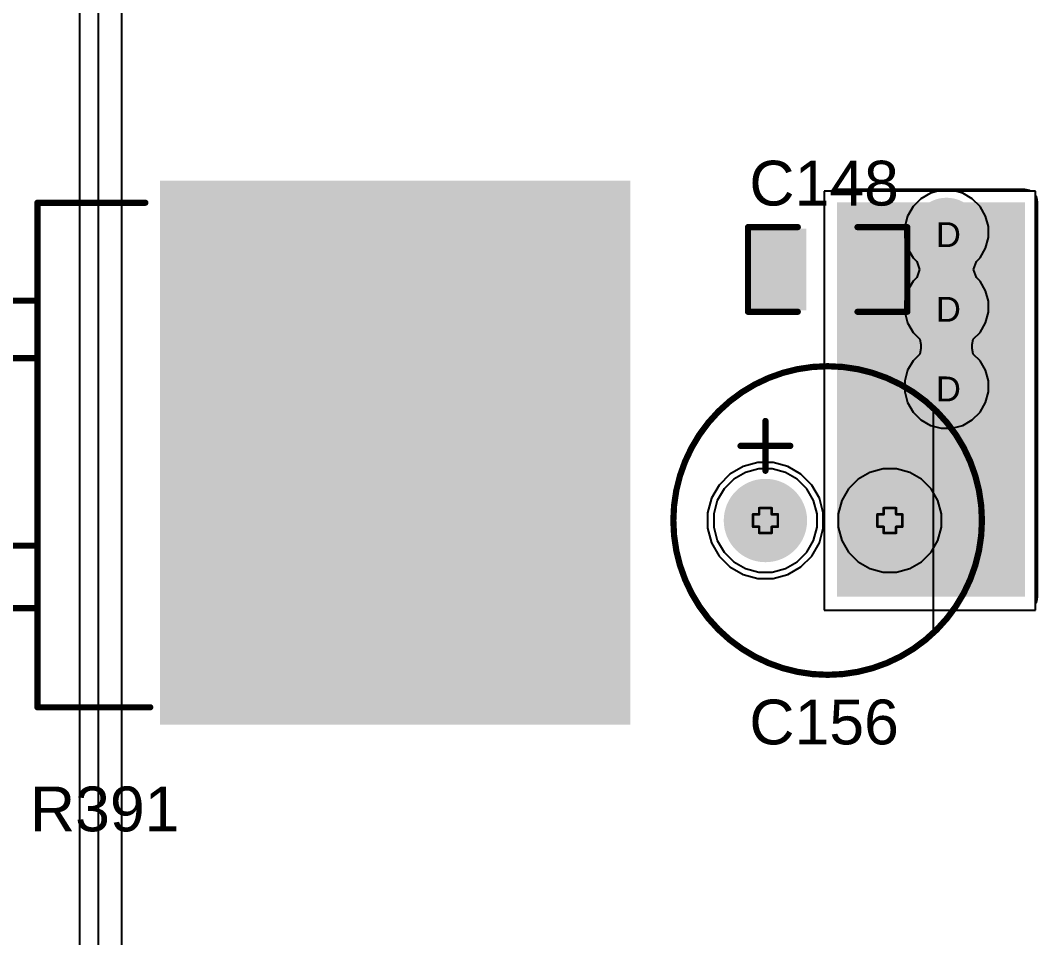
# Model space of a CAD drawing. Header units: inches. Extents: x 0 to 5379, y 0 to 5429.
# Drawn here: x 182.49 to 203.26, y 170.14 to 188.87 of the extents above; entities that cross this region are included whole.
import ezdxf

# ---------------------------------------------------------------- set-up
doc = ezdxf.new("R2010")
doc.units = ezdxf.units.IN
for name, color, linetype in [('Bottom Layer', 5, 'Continuous'), ('Bottom Solder', 6, 'Continuous'), ('Drill Drawing', 1, 'Continuous'), ('GND01', 16, 'Continuous'), ('GND02', 76, 'Continuous'), ('Multi-Layer', 9, 'Continuous'), ('Pad Holes', 156, 'Continuous'), ('PWR', 156, 'Continuous'), ('SIG 01', 90, 'Continuous'), ('Top Layer', 1, 'Continuous'), ('Top Overlay', 2, 'Continuous'), ('Top Paste', 8, 'Continuous'), ('Top Solder', 216, 'Continuous'), ('Via Holes', 16, 'Continuous')]:
    doc.layers.add(name, color=color, linetype=linetype)
doc.styles.add('Arial', font='', dxfattribs={"height": 0.2})
doc.styles.get('Arial').set_extended_font_data('Arial')

# ---------------------------------------------------------------- blocks, each defined once
blk = doc.blocks.new('H2PAK_2_750')
at = {"layer": 'Top Layer'}
for points in [[(-5.5, 0.828), (-5.5, 10.328), (5.5, 10.328), (5.5, 0.828)], [(-3.34, -3.578), (-1.74, -3.578), (-1.74, -7.578), (-3.34, -7.578)], [(1.74, -3.578), (3.34, -3.578), (3.34, -7.578), (1.74, -7.578)]]:
    blk.add_hatch(color=1, dxfattribs=at).paths.add_polyline_path(points)
at = {"layer": 'Top Paste'}
for points in [[(-5.5, 0.828), (-5.5, 10.328), (5.5, 10.328), (5.5, 0.828)], [(-3.34, -3.578), (-1.74, -3.578), (-1.74, -7.578), (-3.34, -7.578)], [(1.74, -3.578), (3.34, -3.578), (3.34, -7.578), (1.74, -7.578)]]:
    blk.add_hatch(color=8, dxfattribs=at).paths.add_polyline_path(points)
at = {"layer": 'Top Solder'}
for points in [[(-5.551, 0.778), (-5.551, 10.379), (5.551, 10.379), (5.551, 0.778)], [(-3.391, -3.528), (-1.689, -3.528), (-1.689, -7.629), (-3.391, -7.629)], [(1.689, -3.528), (3.391, -3.528), (3.391, -7.629), (1.689, -7.629)]]:
    blk.add_hatch(color=216, dxfattribs=at).paths.add_polyline_path(points)
at = {"layer": 'Top Overlay'}
for points in [[(5.2, -1.725, 0.127, 0.127, 0), (5.2, 0.578, 0.127, 0.127, 0)], [(-5.1, -1.725, 0.127, 0.127, 0), (-5.1, 0.478, 0.127, 0.127, 0)], [(5.2, -1.725, 0.127, 0.127, 0), (-5.1, -1.725, 0.127, 0.127, 0)], [(-3.1, -3.225, 0.127, 0.127, 0), (-3.1, -1.725, 0.127, 0.127, 0)], [(-3.07, -1.725, 0.127, 0.127, 0), (-3.1, -1.725, 0.127, 0.127, 0)], [(-1.927, -3.225, 0.127, 0.127, 0), (-1.927, -1.725, 0.127, 0.127, 0)], [(1.9, -3.225, 0.127, 0.127, 0), (1.9, -1.725, 0.127, 0.127, 0)], [(1.959, -1.725, 0.127, 0.127, 0), (1.9, -1.725, 0.127, 0.127, 0)], [(3.178, -3.225, 0.127, 0.127, 0), (3.178, -1.725, 0.127, 0.127, 0)], [(-1.927, -3.225, 0.127, 0.127, 0), (-3.1, -3.225, 0.127, 0.127, 0)], [(3.178, -3.225, 0.127, 0.127, 0), (1.9, -3.225, 0.127, 0.127, 0)], [(-3.556, -5.493, 0.127, 0.127, 0), (-3.683, -5.366, 0.127, 0.127, 0)], [(-3.683, -5.62, 0.127, 0.127, 0), (-3.683, -5.366, 0.127, 0.127, 0)], [(-3.683, -5.62, 0.127, 0.127, 0), (-3.556, -5.493, 0.127, 0.127, 0)]]:
    blk.add_lwpolyline(points, format="xyseb", dxfattribs=at)
for points in [[(5.168, 0.578, 0.0635, 0.0635, 1), (5.232, 0.578, 0.0635, 0.0635, 1)], [(-5.132, 0.478, 0.0635, 0.0635, 1), (-5.068, 0.478, 0.0635, 0.0635, 1)], [(-5.132, -1.725, 0.0635, 0.0635, 1), (-5.068, -1.725, 0.0635, 0.0635, 1)], [(-5.132, -1.725, 0.0635, 0.0635, 1), (-5.068, -1.725, 0.0635, 0.0635, 1)], [(-3.132, -1.725, 0.0635, 0.0635, 1), (-3.068, -1.725, 0.0635, 0.0635, 1)], [(-3.132, -1.725, 0.0635, 0.0635, 1), (-3.068, -1.725, 0.0635, 0.0635, 1)], [(-3.102, -1.725, 0.0635, 0.0635, 1), (-3.039, -1.725, 0.0635, 0.0635, 1)], [(-1.959, -1.725, 0.0635, 0.0635, 1), (-1.896, -1.725, 0.0635, 0.0635, 1)], [(1.868, -1.725, 0.0635, 0.0635, 1), (1.932, -1.725, 0.0635, 0.0635, 1)], [(1.868, -1.725, 0.0635, 0.0635, 1), (1.932, -1.725, 0.0635, 0.0635, 1)], [(1.927, -1.725, 0.0635, 0.0635, 1), (1.99, -1.725, 0.0635, 0.0635, 1)], [(3.146, -1.725, 0.0635, 0.0635, 1), (3.21, -1.725, 0.0635, 0.0635, 1)], [(5.168, -1.725, 0.0635, 0.0635, 1), (5.232, -1.725, 0.0635, 0.0635, 1)], [(5.168, -1.725, 0.0635, 0.0635, 1), (5.232, -1.725, 0.0635, 0.0635, 1)], [(-3.132, -3.225, 0.0635, 0.0635, 1), (-3.068, -3.225, 0.0635, 0.0635, 1)], [(-3.132, -3.225, 0.0635, 0.0635, 1), (-3.068, -3.225, 0.0635, 0.0635, 1)], [(-1.959, -3.225, 0.0635, 0.0635, 1), (-1.896, -3.225, 0.0635, 0.0635, 1)], [(-1.959, -3.225, 0.0635, 0.0635, 1), (-1.896, -3.225, 0.0635, 0.0635, 1)], [(1.868, -3.225, 0.0635, 0.0635, 1), (1.932, -3.225, 0.0635, 0.0635, 1)], [(1.868, -3.225, 0.0635, 0.0635, 1), (1.932, -3.225, 0.0635, 0.0635, 1)], [(3.146, -3.225, 0.0635, 0.0635, 1), (3.21, -3.225, 0.0635, 0.0635, 1)], [(3.146, -3.225, 0.0635, 0.0635, 1), (3.21, -3.225, 0.0635, 0.0635, 1)], [(-3.714, -5.366, 0.0635, 0.0635, 1), (-3.651, -5.366, 0.0635, 0.0635, 1)], [(-3.714, -5.366, 0.0635, 0.0635, 1), (-3.651, -5.366, 0.0635, 0.0635, 1)], [(-3.714, -5.62, 0.0635, 0.0635, 1), (-3.651, -5.62, 0.0635, 0.0635, 1)], [(-3.714, -5.62, 0.0635, 0.0635, 1), (-3.651, -5.62, 0.0635, 0.0635, 1)], [(-3.587, -5.493, 0.0635, 0.0635, 1), (-3.524, -5.493, 0.0635, 0.0635, 1)], [(-3.587, -5.493, 0.0635, 0.0635, 1), (-3.524, -5.493, 0.0635, 0.0635, 1)]]:
    blk.add_lwpolyline(points, format="xyseb", close=True, dxfattribs=at)
blk = doc.blocks.new('SPE1VM221E12OL_971')
at = {"layer": 'Bottom Layer'}
h = blk.add_hatch(color=5, dxfattribs=at)
edge = h.paths.add_edge_path()
edge.add_arc((-1.27, 0), 0.8, 0, 360)
h = blk.add_hatch(color=5, dxfattribs=at)
edge = h.paths.add_edge_path()
edge.add_arc((1.27, 0), 0.8, 0, 360)
at = {"layer": 'Bottom Solder'}
h = blk.add_hatch(color=6, dxfattribs=at)
edge = h.paths.add_edge_path()
edge.add_arc((-1.27, 0), 0.851, 0, 360)
h = blk.add_hatch(color=6, dxfattribs=at)
edge = h.paths.add_edge_path()
edge.add_arc((1.27, 0), 0.851, 0, 360)
at = {"layer": 'GND01'}
h = blk.add_hatch(color=16, dxfattribs=at)
edge = h.paths.add_edge_path()
edge.add_arc((-1.27, 0), 0.8, 0, 360)
h = blk.add_hatch(color=16, dxfattribs=at)
edge = h.paths.add_edge_path()
edge.add_arc((1.27, 0), 0.8, 0, 360)
at = {"layer": 'GND02'}
h = blk.add_hatch(color=76, dxfattribs=at)
edge = h.paths.add_edge_path()
edge.add_arc((-1.27, 0), 0.8, 0, 360)
h = blk.add_hatch(color=76, dxfattribs=at)
edge = h.paths.add_edge_path()
edge.add_arc((1.27, 0), 0.8, 0, 360)
at = {"layer": 'Multi-Layer'}
h = blk.add_hatch(color=9, dxfattribs=at)
edge = h.paths.add_edge_path()
edge.add_arc((-1.27, 0), 0.8, 0, 360)
h = blk.add_hatch(color=9, dxfattribs=at)
edge = h.paths.add_edge_path()
edge.add_arc((1.27, 0), 0.8, 0, 360)
at = {"layer": 'Pad Holes'}
h = blk.add_hatch(color=7, dxfattribs=at)
edge = h.paths.add_edge_path()
edge.add_arc((-1.27, 0), 0.5, 0, 360)
h = blk.add_hatch(color=7, dxfattribs=at)
edge = h.paths.add_edge_path()
edge.add_arc((1.27, 0), 0.5, 0, 360)
at = {"layer": 'PWR'}
h = blk.add_hatch(color=156, dxfattribs=at)
edge = h.paths.add_edge_path()
edge.add_arc((-1.27, 0), 0.8, 0, 360)
h = blk.add_hatch(color=156, dxfattribs=at)
edge = h.paths.add_edge_path()
edge.add_arc((1.27, 0), 0.8, 0, 360)
at = {"layer": 'SIG 01'}
h = blk.add_hatch(color=90, dxfattribs=at)
edge = h.paths.add_edge_path()
edge.add_arc((-1.27, 0), 0.8, 0, 360)
h = blk.add_hatch(color=90, dxfattribs=at)
edge = h.paths.add_edge_path()
edge.add_arc((1.27, 0), 0.8, 0, 360)
at = {"layer": 'Top Layer'}
h = blk.add_hatch(color=1, dxfattribs=at)
edge = h.paths.add_edge_path()
edge.add_arc((-1.27, 0), 0.8, 0, 360)
h = blk.add_hatch(color=1, dxfattribs=at)
edge = h.paths.add_edge_path()
edge.add_arc((1.27, 0), 0.8, 0, 360)
at = {"layer": 'Top Solder'}
h = blk.add_hatch(color=216, dxfattribs=at)
edge = h.paths.add_edge_path()
edge.add_arc((-1.27, 0), 0.851, 0, 360)
h = blk.add_hatch(color=216, dxfattribs=at)
edge = h.paths.add_edge_path()
edge.add_arc((1.27, 0), 0.851, 0, 360)
at = {"layer": 'Top Overlay'}
for p, q in [((2.159, -2.286), (2.159, 2.286)), ((2.159, 2.286), (2.319, 2.142)), ((2.319, 2.142), (2.595, 1.812)), ((2.595, 1.812), (2.822, 1.447)), ((2.822, 1.447), (2.997, 1.054)), ((2.997, 1.054), (3.115, 0.641)), ((3.115, 0.641), (3.175, 0.215)), ((3.175, 0.215), (3.175, -0.215)), ((3.175, -0.215), (3.115, -0.641)), ((3.115, -0.641), (2.997, -1.054)), ((2.997, -1.054), (2.822, -1.447)), ((2.822, -1.447), (2.595, -1.812)), ((2.595, -1.812), (2.319, -2.142)), ((2.319, -2.142), (2.159, -2.286)), ((2.159, -2.286), (2.159, -2.286))]:
    blk.add_line(p, q, dxfattribs=at)
for points in [[(3.15, 0, 0.127, 0.127, 1), (-3.15, 0, 0.127, 0.127, 1)], [(-1.302, 2.032, 0.0635, 0.0635, 1), (-1.238, 2.032, 0.0635, 0.0635, 1)], [(-1.81, 1.524, 0.0635, 0.0635, 1), (-1.746, 1.524, 0.0635, 0.0635, 1)], [(-0.794, 1.524, 0.0635, 0.0635, 1), (-0.73, 1.524, 0.0635, 0.0635, 1)], [(-1.302, 1.016, 0.0635, 0.0635, 1), (-1.238, 1.016, 0.0635, 0.0635, 1)], [(-3.181, 0, 0.0635, 0.0635, 1), (-3.118, 0, 0.0635, 0.0635, 1)], [(3.118, 0, 0.0635, 0.0635, 1), (3.181, 0, 0.0635, 0.0635, 1)]]:
    blk.add_lwpolyline(points, format="xyseb", close=True, dxfattribs=at)
for points in [[(-1.27, 1.016, 0.127, 0.127, 0), (-1.27, 2.032, 0.127, 0.127, 0)], [(-1.778, 1.524, 0.127, 0.127, 0), (-0.762, 1.524, 0.127, 0.127, 0)]]:
    blk.add_lwpolyline(points, format="xyseb", dxfattribs=at)
blk = doc.blocks.new('C___0805_979')
at = {"layer": 'Top Layer'}
for points in [[(-1.524, 0.762), (-0.508, 0.762), (-0.508, -0.762), (-1.524, -0.762)], [(0.508, 0.762), (1.524, 0.762), (1.524, -0.762), (0.508, -0.762)]]:
    blk.add_hatch(color=1, dxfattribs=at).paths.add_polyline_path(points)
at = {"layer": 'Top Paste'}
for points in [[(-1.524, 0.762), (-0.508, 0.762), (-0.508, -0.762), (-1.524, -0.762)], [(0.508, 0.762), (1.524, 0.762), (1.524, -0.762), (0.508, -0.762)]]:
    blk.add_hatch(color=8, dxfattribs=at).paths.add_polyline_path(points)
at = {"layer": 'Top Solder'}
for points in [[(-1.594, 0.832), (-0.438, 0.832), (-0.438, -0.832), (-1.594, -0.832)], [(0.438, 0.832), (1.594, 0.832), (1.594, -0.832), (0.438, -0.832)]]:
    blk.add_hatch(color=216, dxfattribs=at).paths.add_polyline_path(points)
at = {"layer": 'Top Overlay'}
for points in [[(-1.626, 0.864, 0.127, 0.127, 0), (-1.626, -0.864, 0.127, 0.127, 0)], [(-0.61, 0.864, 0.127, 0.127, 0), (-1.626, 0.864, 0.127, 0.127, 0)], [(1.626, 0.864, 0.127, 0.127, 0), (0.61, 0.864, 0.127, 0.127, 0)], [(1.626, 0.864, 0.127, 0.127, 0), (1.626, -0.864, 0.127, 0.127, 0)], [(-0.61, -0.864, 0.127, 0.127, 0), (-1.626, -0.864, 0.127, 0.127, 0)], [(1.626, -0.864, 0.127, 0.127, 0), (0.61, -0.864, 0.127, 0.127, 0)]]:
    blk.add_lwpolyline(points, format="xyseb", dxfattribs=at)
for points in [[(-1.657, 0.864, 0.0635, 0.0635, 1), (-1.594, 0.864, 0.0635, 0.0635, 1)], [(-1.657, 0.864, 0.0635, 0.0635, 1), (-1.594, 0.864, 0.0635, 0.0635, 1)], [(-0.641, 0.864, 0.0635, 0.0635, 1), (-0.578, 0.864, 0.0635, 0.0635, 1)], [(0.578, 0.864, 0.0635, 0.0635, 1), (0.641, 0.864, 0.0635, 0.0635, 1)], [(1.594, 0.864, 0.0635, 0.0635, 1), (1.657, 0.864, 0.0635, 0.0635, 1)], [(1.594, 0.864, 0.0635, 0.0635, 1), (1.657, 0.864, 0.0635, 0.0635, 1)], [(-1.657, -0.864, 0.0635, 0.0635, 1), (-1.594, -0.864, 0.0635, 0.0635, 1)], [(-1.657, -0.864, 0.0635, 0.0635, 1), (-1.594, -0.864, 0.0635, 0.0635, 1)], [(-0.641, -0.864, 0.0635, 0.0635, 1), (-0.578, -0.864, 0.0635, 0.0635, 1)], [(0.578, -0.864, 0.0635, 0.0635, 1), (0.641, -0.864, 0.0635, 0.0635, 1)], [(1.594, -0.864, 0.0635, 0.0635, 1), (1.657, -0.864, 0.0635, 0.0635, 1)], [(1.594, -0.864, 0.0635, 0.0635, 1), (1.657, -0.864, 0.0635, 0.0635, 1)]]:
    blk.add_lwpolyline(points, format="xyseb", close=True, dxfattribs=at)

msp = doc.modelspace()

# ---------------------------------------------------------------- hatches: boundary and pattern name
at = {"layer": 'Bottom Layer'}
h = msp.add_hatch(color=5, dxfattribs=at)
edge = h.paths.add_edge_path()
edge.add_arc((201.401, 184.542), 0.6, 0, 360)
h = msp.add_hatch(color=5, dxfattribs=at)
edge = h.paths.add_edge_path()
edge.add_arc((201.401, 183.018), 0.6, 0, 360)
h = msp.add_hatch(color=5, dxfattribs=at)
edge = h.paths.add_edge_path()
edge.add_arc((201.401, 181.392), 0.6, 0, 360)
at = {"layer": 'Bottom Solder'}
h = msp.add_hatch(color=6, dxfattribs=at)
edge = h.paths.add_edge_path()
edge.add_arc((201.401, 184.542), 0.702, 0, 360)
h = msp.add_hatch(color=6, dxfattribs=at)
edge = h.paths.add_edge_path()
edge.add_arc((201.401, 183.018), 0.702, 0, 360)
h = msp.add_hatch(color=6, dxfattribs=at)
edge = h.paths.add_edge_path()
edge.add_arc((201.401, 181.392), 0.702, 0, 360)
at = {"layer": 'GND01'}
h = msp.add_hatch(color=16, dxfattribs=at)
edge = h.paths.add_edge_path()
edge.add_arc((201.401, 184.542), 0.6, 0, 360)
h = msp.add_hatch(color=16, dxfattribs=at)
edge = h.paths.add_edge_path()
edge.add_arc((201.401, 183.018), 0.6, 0, 360)
h = msp.add_hatch(color=16, dxfattribs=at)
edge = h.paths.add_edge_path()
edge.add_arc((201.401, 181.392), 0.6, 0, 360)
at = {"layer": 'GND02'}
h = msp.add_hatch(color=76, dxfattribs=at)
edge = h.paths.add_edge_path()
edge.add_arc((201.401, 184.542), 0.6, 0, 360)
h = msp.add_hatch(color=76, dxfattribs=at)
edge = h.paths.add_edge_path()
edge.add_arc((201.401, 183.018), 0.6, 0, 360)
h = msp.add_hatch(color=76, dxfattribs=at)
edge = h.paths.add_edge_path()
edge.add_arc((201.401, 181.392), 0.6, 0, 360)
at = {"layer": 'PWR'}
h = msp.add_hatch(color=156, dxfattribs=at)
edge = h.paths.add_edge_path()
edge.add_arc((201.401, 184.542), 0.6, 0, 360)
h = msp.add_hatch(color=156, dxfattribs=at)
edge = h.paths.add_edge_path()
edge.add_arc((201.401, 183.018), 0.6, 0, 360)
h = msp.add_hatch(color=156, dxfattribs=at)
edge = h.paths.add_edge_path()
edge.add_arc((201.401, 181.392), 0.6, 0, 360)
at = {"layer": 'SIG 01'}
h = msp.add_hatch(color=90, dxfattribs=at)
edge = h.paths.add_edge_path()
edge.add_arc((201.401, 184.542), 0.6, 0, 360)
h = msp.add_hatch(color=90, dxfattribs=at)
edge = h.paths.add_edge_path()
edge.add_arc((201.401, 183.018), 0.6, 0, 360)
h = msp.add_hatch(color=90, dxfattribs=at)
edge = h.paths.add_edge_path()
edge.add_arc((201.401, 181.392), 0.6, 0, 360)
at = {"layer": 'Top Layer'}
msp.add_hatch(color=1, dxfattribs=at).paths.add_polyline_path([(199.166, 177.099), (203.001, 177.099), (203.001, 185.151), (199.166, 185.151)])
h = msp.add_hatch(color=1, dxfattribs=at)
edge = h.paths.add_edge_path()
edge.add_arc((201.401, 184.542), 0.6, 0, 360)
h = msp.add_hatch(color=1, dxfattribs=at)
edge = h.paths.add_edge_path()
edge.add_arc((201.401, 183.018), 0.6, 0, 360)
h = msp.add_hatch(color=1, dxfattribs=at)
edge = h.paths.add_edge_path()
edge.add_arc((201.401, 181.392), 0.6, 0, 360)
at = {"layer": 'Top Solder'}
h = msp.add_hatch(color=216, dxfattribs=at)
edge = h.paths.add_edge_path()
edge.add_arc((201.401, 184.542), 0.702, 0, 360)
h = msp.add_hatch(color=216, dxfattribs=at)
edge = h.paths.add_edge_path()
edge.add_arc((201.401, 183.018), 0.702, 0, 360)
h = msp.add_hatch(color=216, dxfattribs=at)
edge = h.paths.add_edge_path()
edge.add_arc((201.401, 181.392), 0.702, 0, 360)
at = {"layer": 'Via Holes'}
h = msp.add_hatch(color=7, dxfattribs=at)
edge = h.paths.add_edge_path()
edge.add_arc((201.401, 184.542), 0.35, 0, 360)
h = msp.add_hatch(color=7, dxfattribs=at)
edge = h.paths.add_edge_path()
edge.add_arc((201.401, 183.018), 0.35, 0, 360)
h = msp.add_hatch(color=7, dxfattribs=at)
edge = h.paths.add_edge_path()
edge.add_arc((201.401, 181.392), 0.35, 0, 360)

# ---------------------------------------------------------------- linework, layer by layer
at = {"layer": 'Bottom Layer'}
for p, q in [((197.565, 179.709), (197.297, 179.637)), ((197.842, 179.709), (197.565, 179.709)), ((198.11, 179.637), (197.842, 179.709)), ((197.056, 179.499), (196.86, 179.302)), ((197.297, 179.637), (197.056, 179.499)), ((198.351, 179.499), (198.11, 179.637)), ((198.547, 179.302), (198.351, 179.499)), ((196.86, 179.302), (196.721, 179.062)), ((198.686, 179.062), (198.547, 179.302)), ((196.721, 179.062), (196.649, 178.794)), ((198.757, 178.794), (198.686, 179.062)), ((196.649, 178.794), (196.649, 178.516)), ((198.757, 178.516), (198.757, 178.794)), ((196.649, 178.516), (196.721, 178.248)), ((198.686, 178.248), (198.757, 178.516)), ((196.721, 178.248), (196.86, 178.008)), ((198.547, 178.008), (198.686, 178.248)), ((196.86, 178.008), (197.056, 177.812)), ((198.351, 177.812), (198.547, 178.008)), ((197.056, 177.812), (197.297, 177.673)), ((198.11, 177.673), (198.351, 177.812)), ((197.297, 177.673), (197.565, 177.601)), ((197.565, 177.601), (197.842, 177.601)), ((197.842, 177.601), (198.11, 177.673))]:
    msp.add_line(p, q, dxfattribs=at)
at = {"layer": 'Drill Drawing'}
for points in [[(197.576, 178.782, 0.0508, 0.0508, 0), (197.576, 178.909, 0.0508, 0.0508, 0)], [(197.576, 178.909, 0.0508, 0.0508, 0), (197.83, 178.909, 0.0508, 0.0508, 0)], [(197.83, 178.782, 0.0508, 0.0508, 0), (197.83, 178.909, 0.0508, 0.0508, 0)], [(200.116, 178.782, 0.0508, 0.0508, 0), (200.116, 178.909, 0.0508, 0.0508, 0)], [(200.116, 178.909, 0.0508, 0.0508, 0), (200.37, 178.909, 0.0508, 0.0508, 0)], [(200.37, 178.782, 0.0508, 0.0508, 0), (200.37, 178.909, 0.0508, 0.0508, 0)], [(197.449, 178.528, 0.0508, 0.0508, 0), (197.449, 178.782, 0.0508, 0.0508, 0)], [(197.449, 178.782, 0.0508, 0.0508, 0), (197.576, 178.782, 0.0508, 0.0508, 0)], [(197.83, 178.782, 0.0508, 0.0508, 0), (197.957, 178.782, 0.0508, 0.0508, 0)], [(197.957, 178.528, 0.0508, 0.0508, 0), (197.957, 178.782, 0.0508, 0.0508, 0)], [(199.989, 178.528, 0.0508, 0.0508, 0), (199.989, 178.782, 0.0508, 0.0508, 0)], [(199.989, 178.782, 0.0508, 0.0508, 0), (200.116, 178.782, 0.0508, 0.0508, 0)], [(200.37, 178.782, 0.0508, 0.0508, 0), (200.497, 178.782, 0.0508, 0.0508, 0)], [(200.497, 178.528, 0.0508, 0.0508, 0), (200.497, 178.782, 0.0508, 0.0508, 0)], [(197.449, 178.528, 0.0508, 0.0508, 0), (197.576, 178.528, 0.0508, 0.0508, 0)], [(197.576, 178.401, 0.0508, 0.0508, 0), (197.576, 178.528, 0.0508, 0.0508, 0)], [(197.576, 178.401, 0.0508, 0.0508, 0), (197.83, 178.401, 0.0508, 0.0508, 0)], [(197.83, 178.528, 0.0508, 0.0508, 0), (197.957, 178.528, 0.0508, 0.0508, 0)], [(197.83, 178.401, 0.0508, 0.0508, 0), (197.83, 178.528, 0.0508, 0.0508, 0)], [(199.989, 178.528, 0.0508, 0.0508, 0), (200.116, 178.528, 0.0508, 0.0508, 0)], [(200.116, 178.401, 0.0508, 0.0508, 0), (200.116, 178.528, 0.0508, 0.0508, 0)], [(200.116, 178.401, 0.0508, 0.0508, 0), (200.37, 178.401, 0.0508, 0.0508, 0)], [(200.37, 178.528, 0.0508, 0.0508, 0), (200.497, 178.528, 0.0508, 0.0508, 0)], [(200.37, 178.401, 0.0508, 0.0508, 0), (200.37, 178.528, 0.0508, 0.0508, 0)]]:
    msp.add_lwpolyline(points, format="xyseb", dxfattribs=at)
for points in [[(197.564, 178.909, 0.0254, 0.0254, 1), (197.589, 178.909, 0.0254, 0.0254, 1)], [(197.564, 178.909, 0.0254, 0.0254, 1), (197.589, 178.909, 0.0254, 0.0254, 1)], [(197.818, 178.909, 0.0254, 0.0254, 1), (197.843, 178.909, 0.0254, 0.0254, 1)], [(197.818, 178.909, 0.0254, 0.0254, 1), (197.843, 178.909, 0.0254, 0.0254, 1)], [(200.104, 178.909, 0.0254, 0.0254, 1), (200.129, 178.909, 0.0254, 0.0254, 1)], [(200.104, 178.909, 0.0254, 0.0254, 1), (200.129, 178.909, 0.0254, 0.0254, 1)], [(200.358, 178.909, 0.0254, 0.0254, 1), (200.383, 178.909, 0.0254, 0.0254, 1)], [(200.358, 178.909, 0.0254, 0.0254, 1), (200.383, 178.909, 0.0254, 0.0254, 1)], [(197.437, 178.782, 0.0254, 0.0254, 1), (197.462, 178.782, 0.0254, 0.0254, 1)], [(197.437, 178.782, 0.0254, 0.0254, 1), (197.462, 178.782, 0.0254, 0.0254, 1)], [(197.564, 178.782, 0.0254, 0.0254, 1), (197.589, 178.782, 0.0254, 0.0254, 1)], [(197.564, 178.782, 0.0254, 0.0254, 1), (197.589, 178.782, 0.0254, 0.0254, 1)], [(197.818, 178.782, 0.0254, 0.0254, 1), (197.843, 178.782, 0.0254, 0.0254, 1)], [(197.818, 178.782, 0.0254, 0.0254, 1), (197.843, 178.782, 0.0254, 0.0254, 1)], [(197.945, 178.782, 0.0254, 0.0254, 1), (197.97, 178.782, 0.0254, 0.0254, 1)], [(197.945, 178.782, 0.0254, 0.0254, 1), (197.97, 178.782, 0.0254, 0.0254, 1)], [(199.977, 178.782, 0.0254, 0.0254, 1), (200.002, 178.782, 0.0254, 0.0254, 1)], [(199.977, 178.782, 0.0254, 0.0254, 1), (200.002, 178.782, 0.0254, 0.0254, 1)], [(200.104, 178.782, 0.0254, 0.0254, 1), (200.129, 178.782, 0.0254, 0.0254, 1)], [(200.104, 178.782, 0.0254, 0.0254, 1), (200.129, 178.782, 0.0254, 0.0254, 1)], [(200.358, 178.782, 0.0254, 0.0254, 1), (200.383, 178.782, 0.0254, 0.0254, 1)], [(200.358, 178.782, 0.0254, 0.0254, 1), (200.383, 178.782, 0.0254, 0.0254, 1)], [(200.485, 178.782, 0.0254, 0.0254, 1), (200.51, 178.782, 0.0254, 0.0254, 1)], [(200.485, 178.782, 0.0254, 0.0254, 1), (200.51, 178.782, 0.0254, 0.0254, 1)], [(197.437, 178.528, 0.0254, 0.0254, 1), (197.462, 178.528, 0.0254, 0.0254, 1)], [(197.437, 178.528, 0.0254, 0.0254, 1), (197.462, 178.528, 0.0254, 0.0254, 1)], [(197.564, 178.528, 0.0254, 0.0254, 1), (197.589, 178.528, 0.0254, 0.0254, 1)], [(197.564, 178.528, 0.0254, 0.0254, 1), (197.589, 178.528, 0.0254, 0.0254, 1)], [(197.564, 178.401, 0.0254, 0.0254, 1), (197.589, 178.401, 0.0254, 0.0254, 1)], [(197.564, 178.401, 0.0254, 0.0254, 1), (197.589, 178.401, 0.0254, 0.0254, 1)], [(197.818, 178.528, 0.0254, 0.0254, 1), (197.843, 178.528, 0.0254, 0.0254, 1)], [(197.818, 178.528, 0.0254, 0.0254, 1), (197.843, 178.528, 0.0254, 0.0254, 1)], [(197.818, 178.401, 0.0254, 0.0254, 1), (197.843, 178.401, 0.0254, 0.0254, 1)], [(197.818, 178.401, 0.0254, 0.0254, 1), (197.843, 178.401, 0.0254, 0.0254, 1)], [(197.945, 178.528, 0.0254, 0.0254, 1), (197.97, 178.528, 0.0254, 0.0254, 1)], [(197.945, 178.528, 0.0254, 0.0254, 1), (197.97, 178.528, 0.0254, 0.0254, 1)], [(199.977, 178.528, 0.0254, 0.0254, 1), (200.002, 178.528, 0.0254, 0.0254, 1)], [(199.977, 178.528, 0.0254, 0.0254, 1), (200.002, 178.528, 0.0254, 0.0254, 1)], [(200.104, 178.528, 0.0254, 0.0254, 1), (200.129, 178.528, 0.0254, 0.0254, 1)], [(200.104, 178.528, 0.0254, 0.0254, 1), (200.129, 178.528, 0.0254, 0.0254, 1)], [(200.104, 178.401, 0.0254, 0.0254, 1), (200.129, 178.401, 0.0254, 0.0254, 1)], [(200.104, 178.401, 0.0254, 0.0254, 1), (200.129, 178.401, 0.0254, 0.0254, 1)], [(200.358, 178.528, 0.0254, 0.0254, 1), (200.383, 178.528, 0.0254, 0.0254, 1)], [(200.358, 178.528, 0.0254, 0.0254, 1), (200.383, 178.528, 0.0254, 0.0254, 1)], [(200.358, 178.401, 0.0254, 0.0254, 1), (200.383, 178.401, 0.0254, 0.0254, 1)], [(200.358, 178.401, 0.0254, 0.0254, 1), (200.383, 178.401, 0.0254, 0.0254, 1)], [(200.485, 178.528, 0.0254, 0.0254, 1), (200.51, 178.528, 0.0254, 0.0254, 1)], [(200.485, 178.528, 0.0254, 0.0254, 1), (200.51, 178.528, 0.0254, 0.0254, 1)]]:
    msp.add_lwpolyline(points, format="xyseb", close=True, dxfattribs=at)
at = {"layer": 'GND01'}
for p, q in [((197.565, 179.709), (197.297, 179.637)), ((197.842, 179.709), (197.565, 179.709)), ((198.11, 179.637), (197.842, 179.709)), ((197.056, 179.499), (196.86, 179.302)), ((197.297, 179.637), (197.056, 179.499)), ((198.351, 179.499), (198.11, 179.637)), ((198.547, 179.302), (198.351, 179.499)), ((196.86, 179.302), (196.721, 179.062)), ((198.686, 179.062), (198.547, 179.302)), ((196.721, 179.062), (196.649, 178.794)), ((198.757, 178.794), (198.686, 179.062)), ((196.649, 178.794), (196.649, 178.516)), ((198.757, 178.516), (198.757, 178.794)), ((196.649, 178.516), (196.721, 178.248)), ((198.686, 178.248), (198.757, 178.516)), ((196.721, 178.248), (196.86, 178.008)), ((198.547, 178.008), (198.686, 178.248)), ((196.86, 178.008), (197.056, 177.812)), ((198.351, 177.812), (198.547, 178.008)), ((197.056, 177.812), (197.297, 177.673)), ((198.11, 177.673), (198.351, 177.812)), ((197.297, 177.673), (197.565, 177.601)), ((197.565, 177.601), (197.842, 177.601)), ((197.842, 177.601), (198.11, 177.673))]:
    msp.add_line(p, q, dxfattribs=at)
at = {"layer": 'GND02'}
for p, q in [((197.565, 179.709), (197.297, 179.637)), ((197.842, 179.709), (197.565, 179.709)), ((198.11, 179.637), (197.842, 179.709)), ((197.056, 179.499), (196.86, 179.302)), ((197.297, 179.637), (197.056, 179.499)), ((198.351, 179.499), (198.11, 179.637)), ((198.547, 179.302), (198.351, 179.499)), ((196.86, 179.302), (196.721, 179.062)), ((198.686, 179.062), (198.547, 179.302)), ((196.721, 179.062), (196.649, 178.794)), ((198.757, 178.794), (198.686, 179.062)), ((196.649, 178.794), (196.649, 178.516)), ((198.757, 178.516), (198.757, 178.794)), ((196.649, 178.516), (196.721, 178.248)), ((198.686, 178.248), (198.757, 178.516)), ((196.721, 178.248), (196.86, 178.008)), ((198.547, 178.008), (198.686, 178.248)), ((196.86, 178.008), (197.056, 177.812)), ((198.351, 177.812), (198.547, 178.008)), ((197.056, 177.812), (197.297, 177.673)), ((198.11, 177.673), (198.351, 177.812)), ((197.297, 177.673), (197.565, 177.601)), ((197.565, 177.601), (197.842, 177.601)), ((197.842, 177.601), (198.11, 177.673))]:
    msp.add_line(p, q, dxfattribs=at)
at = {"layer": 'PWR'}
for p, q in [((183.701, 194.103), (183.701, 136.299)), ((184.089, 161.08), (184.089, 193.715)), ((201.072, 185.337), (200.877, 185.225)), ((201.289, 185.396), (201.072, 185.337)), ((201.514, 185.396), (201.289, 185.396)), ((201.731, 185.337), (201.514, 185.396)), ((201.926, 185.225), (201.731, 185.337)), ((200.718, 185.066), (200.605, 184.871)), ((200.877, 185.225), (200.718, 185.066)), ((202.085, 185.066), (201.926, 185.225)), ((202.197, 184.871), (202.085, 185.066)), ((200.605, 184.871), (200.547, 184.654)), ((202.255, 184.654), (202.197, 184.871)), ((200.547, 184.654), (200.547, 184.429)), ((202.255, 184.429), (202.255, 184.654)), ((200.547, 184.429), (200.605, 184.212)), ((202.197, 184.212), (202.255, 184.429)), ((200.605, 184.212), (200.718, 184.017)), ((200.718, 184.017), (200.791, 183.944)), ((202.012, 183.944), (202.085, 184.017)), ((202.085, 184.017), (202.197, 184.212)), ((200.791, 183.944), (200.849, 183.78)), ((201.954, 183.78), (202.012, 183.944)), ((200.791, 183.615), (200.718, 183.542)), ((200.849, 183.78), (200.791, 183.615)), ((202.012, 183.615), (201.954, 183.78)), ((202.085, 183.542), (202.012, 183.615)), ((200.718, 183.542), (200.605, 183.347)), ((202.197, 183.347), (202.085, 183.542)), ((200.605, 183.347), (200.547, 183.13)), ((202.255, 183.13), (202.197, 183.347)), ((200.547, 183.13), (200.547, 182.905)), ((202.255, 182.905), (202.255, 183.13)), ((200.547, 182.905), (200.605, 182.688)), ((202.197, 182.688), (202.255, 182.905)), ((200.605, 182.688), (200.718, 182.493)), ((202.085, 182.493), (202.197, 182.688)), ((200.718, 182.493), (200.855, 182.356)), ((200.855, 182.356), (200.877, 182.245)), ((201.926, 182.245), (201.947, 182.356)), ((201.947, 182.356), (202.085, 182.493)), ((200.877, 182.165), (200.855, 182.054)), ((200.877, 182.245), (200.877, 182.165)), ((201.926, 182.165), (201.926, 182.245)), ((201.947, 182.054), (201.926, 182.165)), ((200.855, 182.054), (200.718, 181.916)), ((202.085, 181.916), (201.947, 182.054)), ((200.718, 181.916), (200.605, 181.722)), ((202.197, 181.722), (202.085, 181.916)), ((200.605, 181.722), (200.547, 181.504)), ((202.255, 181.504), (202.197, 181.722)), ((200.547, 181.504), (200.547, 181.28)), ((202.255, 181.28), (202.255, 181.504)), ((200.547, 181.28), (200.605, 181.062)), ((202.197, 181.062), (202.255, 181.28)), ((200.605, 181.062), (200.718, 180.868)), ((202.085, 180.868), (202.197, 181.062)), ((200.718, 180.868), (200.877, 180.709)), ((200.877, 180.709), (201.072, 180.596)), ((201.731, 180.596), (201.926, 180.709)), ((201.926, 180.709), (202.085, 180.868)), ((201.072, 180.596), (201.289, 180.538)), ((201.289, 180.538), (201.514, 180.538)), ((201.514, 180.538), (201.731, 180.596)), ((197.565, 179.709), (197.297, 179.637)), ((197.842, 179.709), (197.565, 179.709)), ((198.11, 179.637), (197.842, 179.709)), ((200.105, 179.709), (199.837, 179.637)), ((200.382, 179.709), (200.105, 179.709)), ((200.65, 179.637), (200.382, 179.709)), ((197.056, 179.499), (196.86, 179.302)), ((197.297, 179.637), (197.056, 179.499)), ((198.351, 179.499), (198.11, 179.637)), ((198.547, 179.302), (198.351, 179.499)), ((199.596, 179.499), (199.4, 179.302)), ((199.837, 179.637), (199.596, 179.499)), ((200.891, 179.499), (200.65, 179.637)), ((201.087, 179.302), (200.891, 179.499)), ((196.86, 179.302), (196.721, 179.062)), ((198.686, 179.062), (198.547, 179.302)), ((199.4, 179.302), (199.261, 179.062)), ((201.226, 179.062), (201.087, 179.302)), ((196.721, 179.062), (196.649, 178.794)), ((198.757, 178.794), (198.686, 179.062)), ((199.261, 179.062), (199.189, 178.794)), ((201.297, 178.794), (201.226, 179.062)), ((196.649, 178.794), (196.649, 178.516)), ((198.757, 178.516), (198.757, 178.794)), ((199.189, 178.794), (199.189, 178.516)), ((201.297, 178.516), (201.297, 178.794)), ((196.649, 178.516), (196.721, 178.248)), ((198.686, 178.248), (198.757, 178.516)), ((199.189, 178.516), (199.261, 178.248)), ((201.226, 178.248), (201.297, 178.516)), ((196.721, 178.248), (196.86, 178.008)), ((198.547, 178.008), (198.686, 178.248)), ((199.261, 178.248), (199.4, 178.008)), ((201.087, 178.008), (201.226, 178.248)), ((196.86, 178.008), (197.056, 177.812)), ((198.351, 177.812), (198.547, 178.008)), ((199.4, 178.008), (199.596, 177.812)), ((200.891, 177.812), (201.087, 178.008)), ((197.056, 177.812), (197.297, 177.673)), ((198.11, 177.673), (198.351, 177.812)), ((199.596, 177.812), (199.837, 177.673)), ((200.65, 177.673), (200.891, 177.812)), ((197.297, 177.673), (197.565, 177.601)), ((197.565, 177.601), (197.842, 177.601)), ((197.842, 177.601), (198.11, 177.673)), ((199.837, 177.673), (200.105, 177.601)), ((200.105, 177.601), (200.382, 177.601)), ((200.382, 177.601), (200.65, 177.673))]:
    msp.add_line(p, q, dxfattribs=at)
at = {"layer": 'SIG 01'}
for p, q in [((197.248, 179.756), (196.978, 179.6)), ((197.548, 179.836), (197.248, 179.756)), ((197.859, 179.836), (197.548, 179.836)), ((198.159, 179.756), (197.859, 179.836)), ((198.429, 179.6), (198.159, 179.756)), ((196.978, 179.6), (196.758, 179.38)), ((198.649, 179.38), (198.429, 179.6)), ((196.758, 179.38), (196.603, 179.111)), ((198.804, 179.111), (198.649, 179.38)), ((196.603, 179.111), (196.522, 178.811)), ((198.884, 178.811), (198.804, 179.111)), ((196.522, 178.811), (196.522, 178.5)), ((198.884, 178.5), (198.884, 178.811)), ((196.522, 178.5), (196.603, 178.199)), ((198.804, 178.199), (198.884, 178.5)), ((196.603, 178.199), (196.758, 177.93)), ((198.649, 177.93), (198.804, 178.199)), ((196.758, 177.93), (196.978, 177.71)), ((198.429, 177.71), (198.649, 177.93)), ((196.978, 177.71), (197.248, 177.555)), ((198.159, 177.555), (198.429, 177.71)), ((197.248, 177.555), (197.548, 177.474)), ((197.548, 177.474), (197.859, 177.474)), ((197.859, 177.474), (198.159, 177.555))]:
    msp.add_line(p, q, dxfattribs=at)
at = {"layer": 'Top Layer'}
for p, q in [((184.566, 156.089), (184.566, 199.462)), ((203.218, 185.376), (198.9, 185.376)), ((198.9, 185.376), (198.9, 176.825)), ((199.046, 185.376), (198.9, 185.376)), ((198.9, 185.376), (198.9, 176.825)), ((199.067, 185.39), (199.046, 185.376)), ((199.166, 185.41), (199.067, 185.39)), ((203.001, 185.41), (199.166, 185.41)), ((203.101, 185.39), (203.001, 185.41)), ((203.122, 185.376), (203.101, 185.39)), ((203.218, 185.376), (203.122, 185.376)), ((203.218, 176.825), (203.218, 185.376)), ((203.218, 185.284), (203.218, 185.376)), ((203.241, 185.25), (203.218, 185.284)), ((203.26, 185.151), (203.241, 185.25)), ((203.26, 177.099), (203.26, 185.151)), ((203.218, 176.967), (203.241, 177)), ((203.218, 176.825), (203.218, 176.967)), ((203.241, 177), (203.26, 177.099)), ((198.9, 176.825), (203.218, 176.825)), ((198.9, 176.825), (203.218, 176.825))]:
    msp.add_line(p, q, dxfattribs=at)

# ---------------------------------------------------------------- block references
for name, p, rotation in [('H2PAK_2_750', (184.566, 180.042), 270), ('C___0805_979', (198.973, 183.78), 180)]:
    msp.add_blockref(name, p, dxfattribs=dict(rotation=rotation))
msp.add_blockref('SPE1VM221E12OL_971', (198.973, 178.655))

# ---------------------------------------------------------------- texts
at = {"layer": 'Drill Drawing', "style": 'Arial'}
for p in [(201.181, 184.237), (201.181, 182.713), (201.181, 181.087)]:
    msp.add_text('D', height=0.508, dxfattribs=at).set_placement(p)
at = {"layer": 'Top Overlay', "style": 'Arial'}
for s, p in [('C148', (197.374, 185.085)), ('C156', (197.374, 174.085)), ('R391', (182.688, 172.31))]:
    msp.add_text(s, height=0.9144, dxfattribs=at).set_placement(p)

doc.saveas('drawing.dxf')
